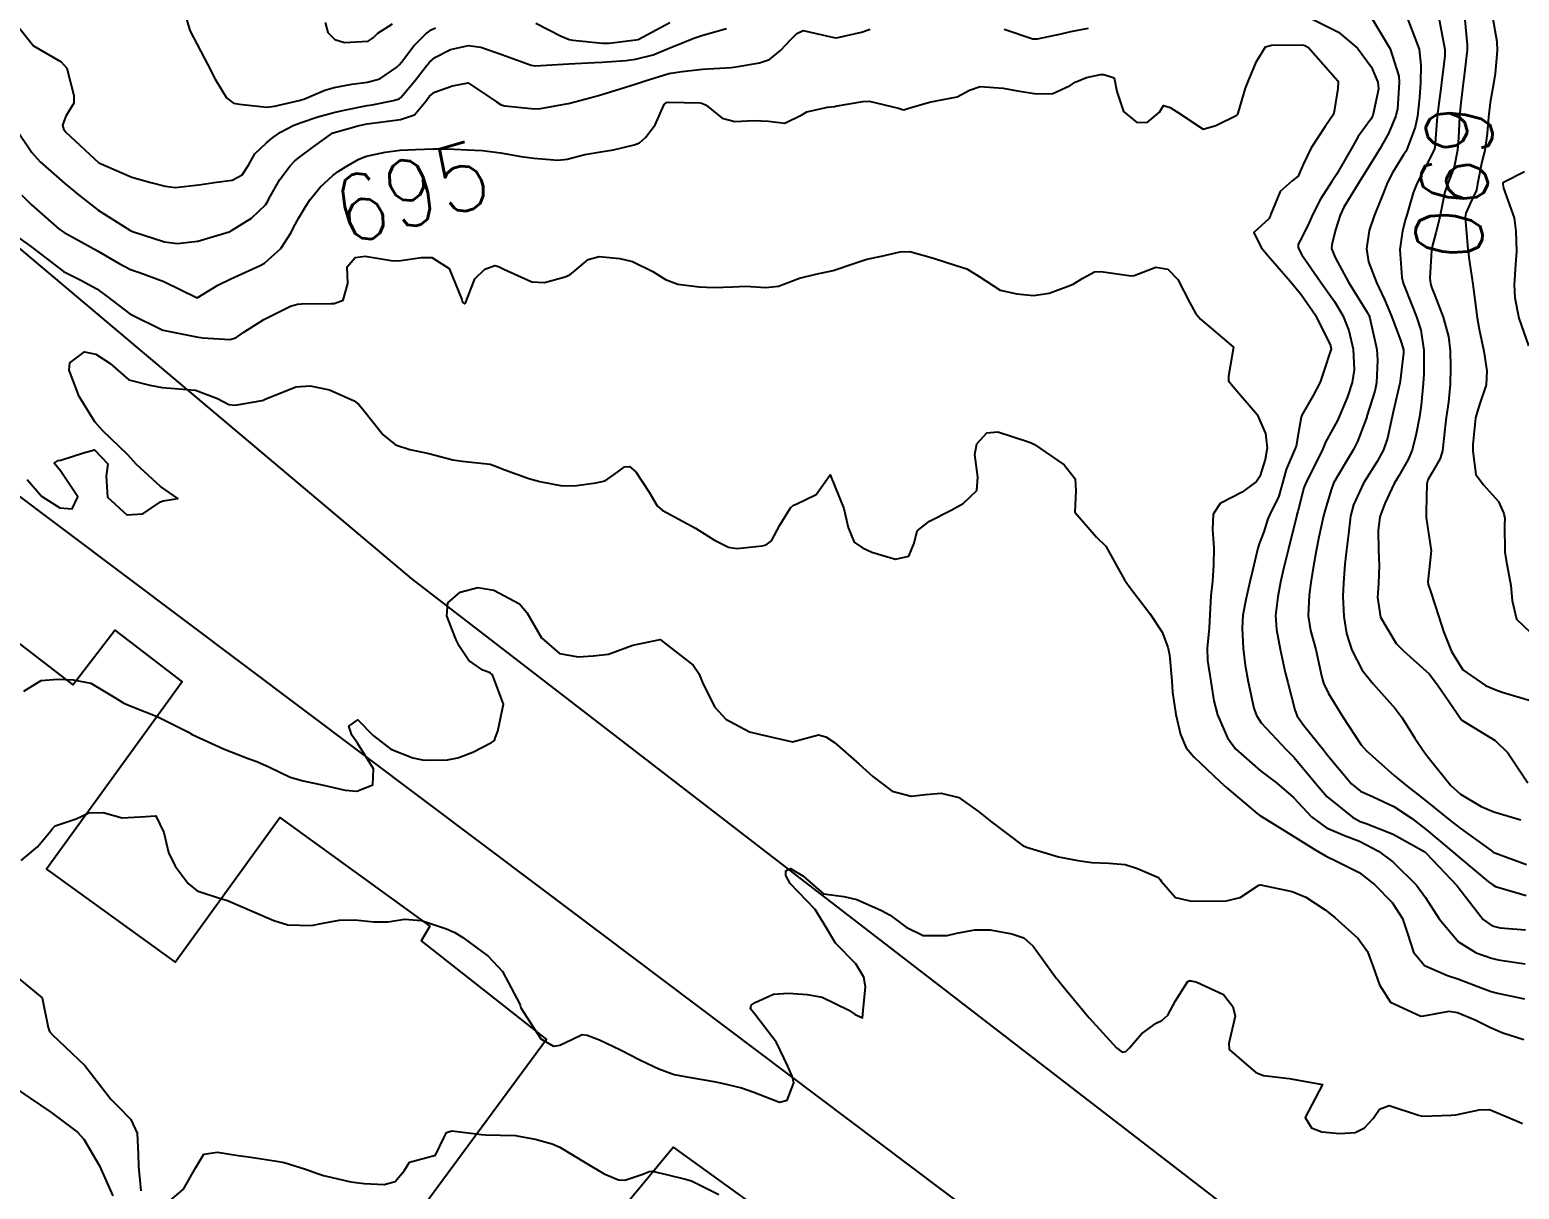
# Model space of a CAD drawing. Header units: metres. Extents: x 286371 to 293043, y 7462578 to 7466404.
# Drawn here: x 290295.7 to 290384.7, y 7463786.7 to 7463856 of the extents above; entities that cross this region are included whole.
import ezdxf
from ezdxf.enums import TextEntityAlignment as Align

# ---------------------------------------------------------------- set-up
doc = ezdxf.new("R2010")
doc.units = ezdxf.units.M
doc.header["$MEASUREMENT"] = 0
for name, color, linetype in [('Cotas', 45, 'Continuous'), ('Curvas de Nivel 1m', 11, 'Continuous'), ('Curvas de Nivel 5m', 15, 'Continuous'), ('Edificações', 30, 'Continuous'), ('Vias primárias', 230, 'Continuous')]:
    doc.layers.add(name, color=color, linetype=linetype)
doc.styles.add('Style-STANDARD', font='STANDARD.shx')

msp = doc.modelspace()

# ---------------------------------------------------------------- linework, layer by layer
at = {"layer": 'Curvas de Nivel 1m', "flags": 128}
for points, elevation in [([(290304.95, 7463856.927), (290305.211, 7463855.965), (290305.875, 7463854.707), (290306.285, 7463853.948), (290306.739, 7463853.053), (290307.412, 7463851.931), (290307.829, 7463851.618), (290308.183, 7463851.564), (290309.826, 7463851.384), (290310.285, 7463851.43), (290311.833, 7463851.799), (290311.885, 7463851.812), (290312.038, 7463851.861), (290313.296, 7463852.388), (290313.845, 7463852.556), (290314.91, 7463852.756), (290315.85, 7463852.863), (290316.572, 7463853.075), (290317.597, 7463853.778), (290317.736, 7463853.906), (290317.869, 7463854.074), (290318.607, 7463855.04), (290319.325, 7463855.753), (290319.65, 7463855.996), (290319.9, 7463856.116)], 692), ([(290294.805, 7463850.129), (290295.782, 7463848.662), (290296.277, 7463848.107), (290297.755, 7463846.815), (290298.644, 7463846.071), (290299.732, 7463845.221), (290301.624, 7463844.026), (290301.713, 7463843.979), (290301.789, 7463843.947), (290303.704, 7463843.323), (290304.464, 7463843.221), (290305.705, 7463843.361), (290307.568, 7463843.927), (290307.715, 7463843.991), (290308.898, 7463844.735), (290309.739, 7463845.528), (290309.879, 7463845.755), (290309.952, 7463845.891), (290310.602, 7463847.041), (290311.213, 7463847.873), (290311.489, 7463848.158), (290311.782, 7463848.393), (290312.625, 7463849.019), (290313.776, 7463849.835), (290313.796, 7463849.843), (290315.337, 7463850.286), (290315.813, 7463850.379), (290317.057, 7463850.544), (290317.817, 7463850.639), (290318.661, 7463850.922), (290319.352, 7463851.752), (290319.543, 7463852.044), (290319.842, 7463852.265), (290320.925, 7463852.651), (290321.851, 7463852.825), (290323.549, 7463851.689), (290323.831, 7463851.513), (290324.06, 7463851.452), (290325.828, 7463851.278), (290326.189, 7463851.289), (290327.834, 7463851.592), (290327.858, 7463851.6), (290327.945, 7463851.623), (290329.427, 7463852.014), (290329.842, 7463852.138), (290330.95, 7463852.475), (290331.852, 7463852.75), (290332.451, 7463852.96), (290333.862, 7463853.394), (290333.976, 7463853.418), (290334.648, 7463853.519), (290335.866, 7463853.654), (290337.582, 7463853.755), (290337.869, 7463853.785), (290339.282, 7463854.027), (290339.87, 7463854.23), (290340.539, 7463854.767), (290341.145, 7463855.416), (290341.514, 7463855.787), (290341.895, 7463855.957), (290343.717, 7463855.548), (290343.887, 7463855.529), (290345.379, 7463855.868), (290345.895, 7463856.046)], 694), ([(290295.015, 7463856.128), (290295.878, 7463855.04), (290297.535, 7463854.089), (290297.858, 7463853.706), (290298.291, 7463852.078), (290298.29, 7463851.615), (290297.815, 7463850.831), (290297.603, 7463850.291), (290297.661, 7463850.087), (290297.801, 7463849.887), (290299.774, 7463848.054), (290301.761, 7463847.184), (290302.886, 7463846.878), (290303.754, 7463846.644), (290304.347, 7463846.576), (290305.756, 7463846.741), (290306.813, 7463846.884), (290307.76, 7463847.016), (290308.351, 7463847.33), (290308.731, 7463847.91), (290309.11, 7463848.579), (290309.794, 7463849.241), (290310.152, 7463849.536), (290310.632, 7463849.882), (290311.4, 7463850.281), (290311.813, 7463850.44), (290312.875, 7463850.792), (290313.822, 7463851.06), (290314.446, 7463851.204), (290315.829, 7463851.467), (290316.112, 7463851.518), (290317.392, 7463851.781), (290317.732, 7463851.879), (290317.837, 7463851.955), (290318.665, 7463852.95), (290319.297, 7463853.753), (290319.553, 7463854.065), (290319.873, 7463854.339), (290320.795, 7463854.816), (290321.884, 7463855.069), (290322.622, 7463854.965), (290323.877, 7463854.518), (290325.635, 7463853.891), (290325.867, 7463853.85), (290327.541, 7463853.957), (290327.869, 7463853.963), (290329.42, 7463854.052), (290329.871, 7463854.076), (290331.278, 7463854.168), (290331.874, 7463854.248), (290332.915, 7463854.512), (290333.885, 7463854.901), (290335.358, 7463855.505), (290335.897, 7463855.681), (290337.303, 7463856.074)], 693), ([(290313.314, 7463856.432), (290313.469, 7463855.841), (290313.888, 7463855.421), (290314.465, 7463855.247), (290315.887, 7463855.316), (290316.172, 7463855.518), (290316.46, 7463855.796), (290317.331, 7463856.355)], 691), ([(290325.905, 7463856.393), (290327.424, 7463855.631), (290327.891, 7463855.428), (290328.127, 7463855.385), (290329.888, 7463855.195), (290330.28, 7463855.197), (290331.891, 7463855.394), (290332.024, 7463855.43), (290332.274, 7463855.559), (290333.908, 7463856.449)], 692), ([(290353.896, 7463856.036), (290355.621, 7463855.466), (290355.888, 7463855.456), (290357.312, 7463855.754), (290357.895, 7463855.895), (290358.943, 7463856.104)], 694), ([(290372.095, 7463856.758), (290373.898, 7463855.866), (290375.025, 7463854.897), (290375.867, 7463853.767), (290376.25, 7463852.879), (290376.275, 7463852.451), (290375.942, 7463850.883), (290375.911, 7463850.795), (290375.821, 7463850.662), (290375.075, 7463849.625), (290374.664, 7463848.901), (290373.77, 7463847.35), (290373.493, 7463846.929), (290372.812, 7463845.875), (290372.331, 7463844.945), (290372.153, 7463844.523), (290371.714, 7463843.616), (290371.482, 7463843.183), (290371.475, 7463842.958), (290371.698, 7463842.551), (290372.808, 7463840.937), (290373.651, 7463839.762), (290374.162, 7463838.917), (290374.505, 7463838.027), (290374.763, 7463836.907), (290374.828, 7463835.663), (290374.709, 7463834.907), (290374.423, 7463834.049), (290373.951, 7463832.918), (290373.827, 7463832.633), (290373.532, 7463832.092), (290373.12, 7463831.331), (290372.947, 7463830.933), (290372.482, 7463829.957), (290371.951, 7463828.947), (290371.823, 7463828.605), (290371.458, 7463827.195), (290371.406, 7463827.004), (290371.396, 7463826.955), (290371.009, 7463825.383), (290370.905, 7463824.962), (290370.607, 7463823.766), (290370.432, 7463822.969), (290370.26, 7463822.092), (290370.125, 7463820.973), (290370.184, 7463820.139), (290370.404, 7463818.968), (290370.706, 7463817.571), (290370.859, 7463816.961), (290371.28, 7463815.322), (290371.432, 7463814.952), (290371.821, 7463814.391), (290372.989, 7463812.928), (290373.239, 7463812.61), (290374.673, 7463810.903), (290375.208, 7463810.471), (290375.958, 7463810.128), (290377.194, 7463809.541), (290378.267, 7463808.848), (290379.164, 7463808.16), (290380.757, 7463806.81), (290381.139, 7463806.477), (290382.853, 7463805.044), (290383.115, 7463804.854), (290383.288, 7463804.772), (290385.106, 7463804.231)], 694), ([(290375.911, 7463856.656), (290376.986, 7463854.868), (290377.493, 7463853.226), (290377.52, 7463852.859), (290377.411, 7463851.28), (290377.313, 7463850.862), (290376.875, 7463849.802), (290376.363, 7463848.876), (290376.145, 7463848.523), (290375.78, 7463847.938), (290375.138, 7463846.897), (290374.218, 7463845.392), (290373.991, 7463844.919), (290373.721, 7463844.033), (290373.488, 7463843.147), (290373.481, 7463842.928), (290373.696, 7463842.387), (290374.494, 7463840.912), (290375.637, 7463839.066), (290375.699, 7463838.957), (290375.729, 7463838.893), (290375.771, 7463838.753), (290376.19, 7463836.886), (290376.23, 7463836.25), (290376.158, 7463834.886), (290376.07, 7463834.384), (290375.593, 7463832.894), (290375.579, 7463832.859), (290375.542, 7463832.739), (290375.038, 7463831.385), (290374.797, 7463830.905), (290374.309, 7463830.106), (290373.611, 7463828.923), (290373.573, 7463828.833), (290373.478, 7463828.539), (290373.101, 7463827.288), (290373.006, 7463826.931), (290372.713, 7463825.657), (290372.575, 7463824.937), (290372.407, 7463823.942), (290372.235, 7463822.942), (290372.132, 7463822.194), (290372.073, 7463820.944), (290372.22, 7463820.072), (290372.539, 7463818.936), (290372.882, 7463817.359), (290373.004, 7463816.929), (290373.295, 7463816.307), (290374.157, 7463814.911), (290375.249, 7463813.234), (290375.545, 7463812.89), (290377.222, 7463811.403), (290377.891, 7463810.854), (290379.194, 7463809.834), (290380.446, 7463808.815), (290381.166, 7463808.245), (290383.012, 7463806.911), (290383.145, 7463806.824), (290383.249, 7463806.773), (290385.134, 7463806.085)], 693), ([(290377.981, 7463856.785), (290378.716, 7463854.842), (290378.825, 7463853.885), (290378.794, 7463852.84), (290378.727, 7463851.955), (290378.61, 7463850.843), (290378.483, 7463850.176), (290377.988, 7463848.852), (290377.922, 7463848.723), (290377.789, 7463848.516), (290377.143, 7463847.494), (290376.824, 7463846.869), (290376.516, 7463846.11), (290376.018, 7463844.88), (290375.721, 7463844.009), (290375.563, 7463842.897), (290375.689, 7463842.128), (290376.171, 7463840.884), (290376.649, 7463839.875), (290377.071, 7463838.873), (290377.612, 7463837.384), (290377.749, 7463837.004), (290377.774, 7463836.862), (290377.771, 7463836.692), (290377.576, 7463834.986), (290377.563, 7463834.876), (290377.186, 7463833.233), (290377.102, 7463832.871), (290376.82, 7463831.579), (290376.576, 7463830.879), (290376.203, 7463830.185), (290375.486, 7463829.046), (290375.428, 7463828.952), (290375.394, 7463828.896), (290374.783, 7463827.586), (290374.607, 7463826.907), (290374.492, 7463825.855), (290374.374, 7463824.91), (290374.277, 7463824.045), (290374.192, 7463822.912), (290374.158, 7463822.137), (290374.208, 7463820.912), (290374.372, 7463819.886), (290374.688, 7463818.904), (290375.316, 7463817.709), (290375.972, 7463816.884), (290377.282, 7463815.414), (290377.698, 7463814.858), (290378.466, 7463813.636), (290378.999, 7463812.838), (290379.239, 7463812.511), (290380.607, 7463810.813), (290381.196, 7463810.292), (290382.421, 7463809.55), (290383.181, 7463809.225), (290384.804, 7463808.75)], 692), ([(290379.911, 7463856.613), (290380.252, 7463854.819), (290380.253, 7463854.444), (290380.047, 7463852.822), (290380.026, 7463852.648), (290379.829, 7463851.14), (290379.791, 7463850.859), (290379.79, 7463850.825), (290379.65, 7463848.973), (290379.616, 7463848.827), (290379.005, 7463847.607), (290378.587, 7463846.842), (290378.353, 7463846.248), (290377.955, 7463844.851), (290377.908, 7463844.675), (290377.721, 7463843.979), (290377.564, 7463842.857), (290377.671, 7463841.183), (290377.759, 7463840.853), (290378.291, 7463839.499), (290378.552, 7463838.846), (290378.816, 7463838.035), (290379.004, 7463836.843), (290379.003, 7463835.423), (290378.962, 7463834.844), (290378.841, 7463833.559), (290378.729, 7463832.847), (290378.54, 7463831.838), (290378.304, 7463830.853), (290378.06, 7463830.302), (290377.491, 7463829.333), (290377.317, 7463829.037), (290377.225, 7463828.868), (290376.669, 7463827.673), (290376.367, 7463826.881), (290376.26, 7463826.064), (290376.29, 7463824.881), (290376.321, 7463823.971), (290376.288, 7463822.881), (290376.216, 7463822.047), (290376.407, 7463820.879), (290377.341, 7463819.303), (290377.785, 7463818.858), (290379.314, 7463817.491), (290379.815, 7463816.827), (290380.984, 7463815.104), (290381.191, 7463814.806), (290381.273, 7463814.712), (290381.517, 7463814.554), (290383.255, 7463813.497), (290384.015, 7463812.763), (290385.207, 7463810.964)], 691), ([(290383.104, 7463856.777), (290383.361, 7463855.303), (290383.371, 7463854.772), (290383.252, 7463853.384), (290383.162, 7463852.775), (290382.966, 7463851.648), (290382.854, 7463850.779), (290382.791, 7463849.798), (290382.647, 7463848.782), (290382.462, 7463848.106), (290382.212, 7463846.788), (290382.14, 7463846.405), (290381.739, 7463845.566), (290381.498, 7463845.028), (290381.469, 7463844.798), (290381.63, 7463842.861), (290381.638, 7463842.795), (290381.688, 7463842.394), (290381.933, 7463840.79), (290381.972, 7463840.477), (290382.182, 7463838.786), (290382.307, 7463838.101), (290382.578, 7463836.78), (290382.761, 7463835.602), (290382.713, 7463834.777), (290382.3, 7463833.534), (290382.088, 7463832.794), (290381.932, 7463831.208), (290381.915, 7463830.796), (290382.111, 7463829.409), (290382.56, 7463828.788), (290383.469, 7463827.796), (290383.772, 7463827.081), (290383.829, 7463826.769), (290383.822, 7463826.396), (290383.837, 7463824.768), (290383.912, 7463824.272), (290384.201, 7463822.762), (290384.277, 7463821.864), (290384.543, 7463820.757), (290385.353, 7463819.975)], 689), ([(290385.006, 7463847.51), (290383.766, 7463846.868), (290383.717, 7463846.813), (290383.711, 7463846.765), (290383.759, 7463846.532), (290384.395, 7463844.754), (290384.5, 7463843.965), (290384.527, 7463842.752), (290384.473, 7463841.962), (290384.39, 7463840.754), (290384.438, 7463839.967), (290384.673, 7463838.749), (290385.245, 7463837.104)], 688), ([(290294.188, 7463844.137), (290295.698, 7463843.055), (290296.97, 7463842.095), (290297.676, 7463841.539), (290298.708, 7463841.029), (290299.661, 7463840.513), (290300.284, 7463840.045), (290301.639, 7463839.017), (290303.569, 7463838.051), (290303.625, 7463838.035), (290303.818, 7463837.992), (290305.619, 7463837.634), (290306.006, 7463837.571), (290307.617, 7463837.472), (290307.962, 7463837.584), (290308.444, 7463837.922), (290309.636, 7463838.672), (290311.246, 7463839.471), (290311.65, 7463839.588), (290311.902, 7463839.607), (290313.65, 7463839.634), (290313.839, 7463839.643), (290314.394, 7463839.823), (290314.663, 7463840.821), (290314.616, 7463841.82), (290315.113, 7463842.393), (290315.694, 7463842.459), (290317.257, 7463842.215), (290317.69, 7463842.186), (290319.065, 7463842.375), (290319.687, 7463842.38), (290320.723, 7463841.729), (290321.486, 7463839.877), (290321.526, 7463839.716), (290321.643, 7463839.623), (290321.701, 7463839.655), (290321.728, 7463839.713), (290322.257, 7463841.114), (290322.858, 7463841.697), (290323.456, 7463841.909), (290323.677, 7463841.85), (290323.997, 7463841.68), (290325.663, 7463840.939), (290326.419, 7463840.886), (290327.668, 7463841.235), (290327.938, 7463841.352), (290328.258, 7463841.616), (290329.03, 7463842.259), (290329.687, 7463842.445), (290330.933, 7463842.328), (290331.683, 7463842.15), (290332.903, 7463841.546), (290333.667, 7463841.06), (290334.391, 7463840.795), (290335.661, 7463840.64), (290336.552, 7463840.6), (290337.662, 7463840.638), (290338.458, 7463840.667), (290339.661, 7463840.591), (290340.42, 7463840.676), (290341.67, 7463841.155), (290342.636, 7463841.395), (290343.677, 7463841.599), (290344.985, 7463842.054), (290345.688, 7463842.288), (290346.565, 7463842.457), (290347.695, 7463842.723), (290348.267, 7463842.735), (290349.69, 7463842.343), (290351.037, 7463841.911), (290351.681, 7463841.713), (290352.419, 7463841.243), (290353.662, 7463840.429), (290354.664, 7463840.204), (290355.658, 7463840.112), (290356.591, 7463840.249), (290357.666, 7463840.651), (290358.036, 7463840.792), (290358.608, 7463841.15), (290359.296, 7463841.524), (290359.68, 7463841.556), (290361.497, 7463841.287), (290361.677, 7463841.299), (290362.97, 7463841.8), (290363.683, 7463841.688), (290364.296, 7463841.065), (290364.995, 7463839.713), (290365.351, 7463839.049), (290365.639, 7463838.698), (290367.614, 7463837.014), (290367.308, 7463835.29), (290367.324, 7463835.018), (290367.569, 7463834.69), (290369.029, 7463832.992), (290369.527, 7463831.851), (290369.625, 7463830.983), (290369.617, 7463830.878), (290369.504, 7463830.31), (290369.195, 7463829.282), (290368.986, 7463828.992), (290368.135, 7463828.344), (290367.469, 7463828.008), (290366.822, 7463827.666), (290366.403, 7463827.03), (290366.36, 7463826.111), (290366.432, 7463825.029), (290366.429, 7463824.008), (290366.37, 7463823.03), (290366.265, 7463822.147), (290366.209, 7463821.032), (290366.165, 7463820.219), (290366.039, 7463819.034), (290366.065, 7463818.291), (290366.261, 7463817.03), (290366.448, 7463815.866), (290366.657, 7463815.024), (290367.254, 7463813.648), (290367.732, 7463813.007), (290369.225, 7463811.691), (290370.185, 7463810.97), (290371.201, 7463810.078), (290372.27, 7463808.938), (290373.174, 7463808.265), (290374.252, 7463807.818), (290375.156, 7463807.473), (290376.282, 7463806.877), (290377.135, 7463806.239), (290378.554, 7463804.843), (290379.103, 7463804.114), (290379.904, 7463802.822), (290381.064, 7463801.463), (290382.13, 7463800.788), (290383.05, 7463800.478), (290383.43, 7463800.387), (290385.045, 7463800.135)], 696), ([(290295.489, 7463829.116), (290296.346, 7463828.101), (290297.454, 7463827.405), (290298.176, 7463827.351), (290298.514, 7463828.069), (290297.495, 7463829.633), (290297.111, 7463830.09), (290297.357, 7463830.236), (290297.507, 7463830.259), (290298.87, 7463830.701), (290299.511, 7463830.883), (290300.323, 7463830.042), (290300.22, 7463829.307), (290300.295, 7463828.042), (290301.449, 7463826.988), (290302.41, 7463827.05), (290303.461, 7463827.767), (290303.623, 7463827.83), (290304.505, 7463827.979), (290303.474, 7463828.683), (290302.007, 7463830.017), (290301.505, 7463830.59), (290300.005, 7463832.047), (290299.542, 7463832.555), (290298.609, 7463834.069), (290298.009, 7463835.656), (290298.053, 7463836.078), (290298.93, 7463836.739), (290299.602, 7463836.613), (290300.454, 7463836.042), (290301.58, 7463835.061), (290302.824, 7463834.757), (290303.573, 7463834.61), (290305.053, 7463834.484), (290305.564, 7463834.452), (290306.883, 7463833.945), (290307.549, 7463833.599), (290307.928, 7463833.549), (290309.553, 7463833.822), (290309.613, 7463833.844), (290309.721, 7463833.902), (290311.566, 7463834.652), (290312.409, 7463834.7), (290313.564, 7463834.477), (290315.039, 7463833.812), (290315.328, 7463833.586), (290315.547, 7463833.334), (290316.778, 7463831.786), (290317.515, 7463831.185), (290318.369, 7463830.904), (290319.508, 7463830.665), (290320.938, 7463830.288), (290321.501, 7463830.198), (290323.169, 7463830.019), (290323.497, 7463829.902), (290324.052, 7463829.676), (290325.487, 7463829.167), (290326.149, 7463828.98), (290327.481, 7463828.73), (290328.35, 7463828.743), (290329.484, 7463828.907), (290330.048, 7463829.024), (290330.8, 7463829.575), (290331.209, 7463829.859), (290331.499, 7463829.888), (290331.886, 7463829.559), (290332.681, 7463828.342), (290333.168, 7463827.539), (290333.46, 7463827.271), (290333.98, 7463827.002), (290335.444, 7463826.194), (290336.581, 7463825.487), (290337.428, 7463825.062), (290337.922, 7463824.972), (290339.429, 7463825.138), (290339.675, 7463825.196), (290339.989, 7463825.436), (290340.494, 7463826.383), (290341.123, 7463827.42), (290341.307, 7463827.576), (290341.467, 7463827.636), (290342.658, 7463828.215), (290343.494, 7463829.384), (290344.315, 7463827.372), (290344.577, 7463826.237), (290344.945, 7463825.362), (290345.427, 7463825.02), (290346.001, 7463824.768), (290347.414, 7463824.337), (290348.209, 7463824.522), (290348.52, 7463825.308), (290348.708, 7463826.036), (290349.45, 7463826.611), (290350.741, 7463827.269), (290351.462, 7463827.675), (290352.263, 7463828.458), (290352.323, 7463829.242), (290352.16, 7463830.599), (290352.271, 7463831.243), (290352.877, 7463831.891), (290353.535, 7463831.949), (290355.36, 7463831.364), (290355.526, 7463831.295), (290355.727, 7463831.191), (290357.501, 7463829.993), (290358.149, 7463829.154), (290358.191, 7463828.436), (290358.127, 7463827.154), (290359.432, 7463825.66), (290359.983, 7463825.126), (290360.729, 7463823.79), (290361.104, 7463823.109), (290361.388, 7463822.698), (290362.618, 7463821.086), (290363.347, 7463819.97), (290363.696, 7463819.069), (290363.782, 7463818.613), (290363.923, 7463817.065), (290363.975, 7463816.383), (290364.164, 7463815.061), (290364.45, 7463813.863), (290364.778, 7463813.051), (290365.236, 7463812.515), (290366.818, 7463811.02), (290367.209, 7463810.671), (290369.036, 7463809.137), (290369.185, 7463809.015), (290369.229, 7463808.984), (290371.167, 7463807.803), (290372.544, 7463806.934), (290373.147, 7463806.578), (290373.772, 7463806.284), (290375.125, 7463805.595), (290376.04, 7463804.881), (290377.098, 7463803.8), (290377.727, 7463802.855), (290378.03, 7463801.889), (290378.371, 7463800.845), (290379.042, 7463800.039), (290380.415, 7463799.432), (290381.031, 7463799.241), (290382.228, 7463798.786), (290383.02, 7463798.49), (290383.404, 7463798.383), (290385.014, 7463798.054)], 697), ([(290295.289, 7463816.441), (290296.322, 7463817.075), (290297.3, 7463817.174), (290298.238, 7463817.133), (290299.297, 7463816.916), (290300.793, 7463816.032), (290301.28, 7463815.736), (290301.76, 7463815.534), (290303.268, 7463814.938), (290305.174, 7463813.966), (290305.253, 7463813.918), (290305.362, 7463813.853), (290307.24, 7463812.99), (290308.716, 7463812.428), (290309.229, 7463812.241), (290309.982, 7463811.893), (290311.215, 7463811.299), (290311.992, 7463811.083), (290313.209, 7463810.817), (290314.509, 7463810.52), (290315.204, 7463810.469), (290316.157, 7463810.853), (290316.193, 7463811.8), (290315.247, 7463813.343), (290314.91, 7463813.82), (290314.729, 7463814.356), (290315.268, 7463814.741), (290316.188, 7463813.8), (290317.242, 7463812.968), (290318.548, 7463812.451), (290319.233, 7463812.319), (290320.625, 7463812.342), (290321.235, 7463812.462), (290322.148, 7463812.803), (290323.249, 7463813.376), (290323.437, 7463813.505), (290323.502, 7463813.689), (290323.632, 7463814.059), (290323.971, 7463815.674), (290323.31, 7463817.417), (290323.167, 7463817.543), (290322.733, 7463817.696), (290321.89, 7463818.28), (290321.335, 7463819.109), (290321.15, 7463819.527), (290321.072, 7463819.72), (290320.577, 7463820.945), (290320.64, 7463821.729), (290321.384, 7463822.375), (290322.444, 7463822.643), (290323.386, 7463822.481), (290324.935, 7463821.661), (290325.367, 7463821.16), (290326.252, 7463819.641), (290327.33, 7463818.699), (290328.439, 7463818.497), (290329.328, 7463818.554), (290330.257, 7463818.654), (290331.336, 7463819.056), (290331.702, 7463819.196), (290333.344, 7463819.534), (290335.314, 7463818.003), (290335.653, 7463817.499), (290335.916, 7463816.874), (290336.599, 7463815.485), (290337.263, 7463814.769), (290338.688, 7463814.017), (290339.25, 7463813.873), (290341.244, 7463813.414), (290342.797, 7463813.845), (290343.249, 7463813.724), (290343.771, 7463813.377), (290345.225, 7463812.108), (290346.048, 7463811.342), (290347.201, 7463810.465), (290348.342, 7463810.162), (290349.199, 7463810.269), (290350.138, 7463810.342), (290351.196, 7463810.089), (290352.366, 7463809.247), (290353.175, 7463808.616), (290355.038, 7463807.206), (290355.153, 7463807.149), (290355.249, 7463807.107), (290357.144, 7463806.535), (290358.306, 7463806.322), (290359.14, 7463806.191), (290360.167, 7463806.156), (290361.139, 7463806.084), (290361.871, 7463805.836), (290363.127, 7463805.296), (290363.23, 7463805.187), (290363.287, 7463805.081), (290364.145, 7463804.099), (290365.107, 7463803.885), (290365.972, 7463803.897), (290367.107, 7463803.893), (290368.006, 7463804.101), (290369.121, 7463804.834), (290369.24, 7463804.865), (290371.114, 7463804.465), (290371.932, 7463804.117), (290373.091, 7463803.364), (290373.665, 7463802.916), (290375.065, 7463801.65), (290375.621, 7463800.886), (290375.962, 7463799.959), (290376.338, 7463798.875), (290377.009, 7463797.841), (290378.82, 7463797.014), (290378.997, 7463797.022), (290380.507, 7463797.306), (290381.001, 7463797.237), (290382.06, 7463796.788), (290382.987, 7463796.321), (290383.727, 7463796.019), (290384.977, 7463795.61)], 698), ([(290295.137, 7463806.327), (290296.118, 7463807.131), (290296.917, 7463808.088), (290297.015, 7463808.238), (290297.169, 7463808.386), (290298.428, 7463808.813), (290299.181, 7463809.168), (290300.042, 7463809.181), (290301.177, 7463808.863), (290302.256, 7463808.93), (290303.179, 7463808.999), (290303.671, 7463807.987), (290303.953, 7463806.789), (290304.34, 7463805.976), (290305.119, 7463804.939), (290305.655, 7463804.5), (290307.105, 7463804.028), (290307.185, 7463804.013), (290307.478, 7463803.929), (290309.091, 7463803.237), (290310.244, 7463802.723), (290311.076, 7463802.48), (290312.503, 7463802.426), (290313.074, 7463802.541), (290314.147, 7463802.76), (290315.078, 7463802.771), (290316.218, 7463802.656), (290317.077, 7463802.645), (290318.049, 7463802.801), (290319.079, 7463802.728), (290320.565, 7463802.238), (290321.068, 7463802.017), (290321.547, 7463801.717), (290323.047, 7463800.59), (290323.904, 7463799.681), (290324.947, 7463797.724), (290324.966, 7463797.665), (290325.002, 7463797.498), (290326.195, 7463795.646), (290326.968, 7463795.219), (290327.334, 7463795.264), (290328.062, 7463795.618), (290328.681, 7463795.907), (290328.978, 7463795.88), (290329.715, 7463795.593), (290330.965, 7463794.997), (290332.119, 7463794.395), (290332.951, 7463793.996), (290333.259, 7463793.849), (290334.167, 7463793.526), (290334.942, 7463793.373), (290336.552, 7463793.096), (290336.937, 7463793.018), (290338.202, 7463792.728), (290338.929, 7463792.453), (290340.479, 7463791.863), (290340.923, 7463791.979), (290341.325, 7463793.022), (290341.225, 7463793.41), (290340.954, 7463794.067), (290340.291, 7463795.425), (290338.999, 7463797.132), (290338.731, 7463797.449), (290338.782, 7463797.673), (290339.01, 7463797.816), (290340.124, 7463798.321), (290341.019, 7463798.379), (290342.118, 7463798.298), (290343.016, 7463798.151), (290344.612, 7463797.36), (290345, 7463797.105), (290345.445, 7463796.9), (290345.469, 7463797.347), (290345.616, 7463798.754), (290345.525, 7463799.347), (290345.046, 7463800.129), (290343.821, 7463801.373), (290343.082, 7463802.608), (290342.607, 7463803.392), (290341.117, 7463804.944), (290340.852, 7463805.419), (290340.842, 7463805.705), (290341.131, 7463805.85), (290341.868, 7463805.403), (290343.108, 7463804.329), (290344.311, 7463804.161), (290345.104, 7463803.986), (290346.567, 7463803.332), (290347.09, 7463803.042), (290348.056, 7463802.334), (290349.072, 7463801.837), (290350.503, 7463801.842), (290351.075, 7463801.968), (290352.147, 7463802.179), (290353.078, 7463802.175), (290354.363, 7463801.927), (290355.071, 7463801.699), (290355.642, 7463801.196), (290357.035, 7463799.267), (290357.105, 7463799.173), (290357.524, 7463798.667), (290358.79, 7463797.148), (290358.991, 7463796.914), (290360.615, 7463795.12), (290360.96, 7463794.865), (290361.177, 7463794.895), (290361.395, 7463795.108), (290362.121, 7463795.953), (290362.986, 7463796.58), (290363.324, 7463796.745), (290363.682, 7463797.074), (290364.156, 7463797.918), (290364.858, 7463799.057), (290364.956, 7463799.125), (290365.025, 7463799.129), (290365.089, 7463799.117), (290365.422, 7463799.048), (290367.013, 7463798.304), (290367.572, 7463797.582), (290367.709, 7463797.01), (290367.329, 7463795.376), (290367.365, 7463795.018), (290368.944, 7463793.648), (290369.41, 7463793.454), (290370.939, 7463793.281), (290372.934, 7463792.924), (290371.909, 7463790.944), (290372.278, 7463790.32), (290372.892, 7463790.093), (290373.974, 7463789.997), (290374.891, 7463790.051), (290375.444, 7463790.339), (290375.966, 7463790.879), (290376.348, 7463791.437), (290376.916, 7463791.667), (290378.667, 7463791.078), (290378.907, 7463791.036), (290380.639, 7463791.078), (290380.909, 7463791.106), (290382.295, 7463791.402), (290382.914, 7463791.428), (290384.541, 7463790.75), (290384.902, 7463790.587)], 699), ([(290294.924, 7463792.618), (290295.67, 7463792.113), (290296.902, 7463791.26), (290298.497, 7463790.07), (290298.878, 7463789.657), (290299.825, 7463788.05), (290300.609, 7463786.256)], 701)]:
    msp.add_lwpolyline(points, dxfattribs=dict(at, elevation=elevation))
at = {"layer": 'Curvas de Nivel 5m', "flags": 128}
for points, elevation in [([(290381.429, 7463856.802), (290381.592, 7463855.095), (290381.583, 7463854.799), (290381.399, 7463853.263), (290381.341, 7463852.802), (290381.187, 7463851.451), (290381.133, 7463850.805), (290381.071, 7463849.54), (290381.013, 7463848.806), (290380.8, 7463847.788), (290380.426, 7463846.815), (290380.251, 7463846.321), (290379.942, 7463844.821), (290379.91, 7463844.642), (290379.715, 7463843.854), (290379.49, 7463843.036), (290379.45, 7463842.828), (290379.35, 7463841.15), (290379.386, 7463840.829), (290379.451, 7463840.619), (290379.653, 7463840.105), (290380.143, 7463838.817), (290380.465, 7463837.666), (290380.573, 7463836.815), (290380.59, 7463835.815), (290380.574, 7463834.814), (290380.477, 7463833.735), (290380.336, 7463832.823), (290380.245, 7463832.112), (290380.103, 7463830.826), (290379.981, 7463830.353), (290379.494, 7463829.521), (290379.232, 7463829.094), (290379.165, 7463828.839), (290379.132, 7463827.166), (290379.134, 7463826.839), (290379.424, 7463824.834), (290379.24, 7463822.993), (290379.26, 7463822.836), (290379.388, 7463822.436), (290379.916, 7463820.826), (290380.161, 7463820.014), (290380.651, 7463818.815), (290381.318, 7463817.727), (290382.683, 7463816.784), (290383.3, 7463816.535), (290383.687, 7463816.38), (290385.291, 7463815.902)], 690), ([(290295.179, 7463846.123), (290295.736, 7463845.553), (290297.416, 7463844.089), (290297.711, 7463843.885), (290298.147, 7463843.638), (290299.695, 7463842.793), (290300.986, 7463842.035), (290301.679, 7463841.666), (290302.214, 7463841.478), (290303.668, 7463840.951), (290305.654, 7463839.964), (290306.885, 7463840.727), (290307.672, 7463841.111), (290309.432, 7463841.899), (290309.686, 7463842.051), (290310.657, 7463842.923), (290311.274, 7463843.871), (290311.417, 7463844.171), (290311.727, 7463844.749), (290312.145, 7463845.452), (290312.415, 7463845.854), (290313.012, 7463846.589), (290313.766, 7463847.29), (290314.079, 7463847.52), (290314.558, 7463847.823), (290315.327, 7463848.265), (290315.784, 7463848.445), (290316.891, 7463848.685), (290317.79, 7463848.81), (290318.708, 7463848.843), (290319.791, 7463848.884), (290320.635, 7463848.888), (290321.791, 7463848.825), (290322.711, 7463848.78), (290323.789, 7463848.651), (290325.021, 7463848.43), (290325.784, 7463848.318), (290327.218, 7463848.197), (290327.784, 7463848.264), (290328.838, 7463848.553), (290329.786, 7463848.703), (290330.554, 7463848.817), (290331.787, 7463849.126), (290332.1, 7463849.25), (290332.462, 7463849.554), (290333.038, 7463850.318), (290333.573, 7463851.538), (290333.712, 7463851.66), (290333.836, 7463851.683), (290335.707, 7463851.626), (290335.826, 7463851.61), (290336.09, 7463851.499), (290337.049, 7463850.717), (290337.81, 7463850.522), (290338.934, 7463850.575), (290339.81, 7463850.53), (290340.8, 7463850.428), (290341.817, 7463850.918), (290342.116, 7463851.104), (290343.34, 7463851.382), (290343.774, 7463851.426), (290343.825, 7463851.435), (290345.457, 7463851.722), (290345.83, 7463851.735), (290347.584, 7463851.318), (290347.823, 7463851.233), (290347.916, 7463851.22), (290348.208, 7463851.309), (290349.435, 7463851.685), (290349.831, 7463851.747), (290351.101, 7463851.999), (290351.841, 7463852.4), (290352.474, 7463852.616), (290353.843, 7463852.517), (290354.698, 7463852.355), (290355.839, 7463852.166), (290356.82, 7463852.199), (290357.847, 7463852.672), (290358.14, 7463852.87), (290358.822, 7463853.15), (290359.67, 7463853.324), (290359.857, 7463853.324), (290360.475, 7463853.125), (290360.649, 7463852.316), (290361.037, 7463851.116), (290361.815, 7463850.484), (290362.458, 7463850.451), (290363.192, 7463851.084), (290363.425, 7463851.485), (290363.828, 7463851.363), (290364.265, 7463851.068), (290365.809, 7463850.061), (290366.557, 7463850.289), (290367.822, 7463850.906), (290367.883, 7463850.954), (290367.903, 7463851.013), (290368.341, 7463852.512), (290368.528, 7463853.004), (290368.982, 7463854.104), (290369.536, 7463854.981), (290369.886, 7463855.078), (290371.732, 7463855.101), (290371.886, 7463855.07), (290372.098, 7463854.941), (290373.855, 7463852.953), (290373.877, 7463852.914), (290373.879, 7463852.889), (290373.848, 7463852.49), (290373.633, 7463851.112), (290373.569, 7463850.918), (290373.095, 7463850.211), (290372.251, 7463848.945), (290371.779, 7463847.954), (290371.487, 7463847.24), (290371.119, 7463846.964), (290370.398, 7463846.331), (290369.852, 7463844.983), (290369.828, 7463844.888), (290369.73, 7463844.692), (290368.828, 7463843.888), (290369.279, 7463842.991), (290369.697, 7463842.488), (290371.003, 7463840.965), (290371.659, 7463840.178), (290372.527, 7463838.941), (290373.415, 7463837.119), (290373.446, 7463836.927), (290372.996, 7463835.52), (290372.792, 7463834.936), (290372.376, 7463834.128), (290371.705, 7463832.952), (290371.664, 7463832.831), (290371.532, 7463832.149), (290371.364, 7463831.109), (290371.309, 7463830.958), (290370.762, 7463829.699), (290370.565, 7463828.968), (290370.325, 7463828.118), (290369.771, 7463826.98), (290369.678, 7463826.754), (290369.439, 7463825.982), (290369.159, 7463825.258), (290369.078, 7463824.99), (290368.745, 7463823.654), (290368.602, 7463822.996), (290368.371, 7463822.007), (290368.177, 7463821.002), (290368.139, 7463820.216), (290368.197, 7463819.001), (290368.314, 7463818.005), (290368.499, 7463816.997), (290368.836, 7463815.436), (290368.988, 7463814.989), (290369.267, 7463814.547), (290370.773, 7463812.962), (290371.237, 7463812.479), (290372.521, 7463810.935), (290373.202, 7463810.148), (290374.722, 7463808.901), (290375.179, 7463808.661), (290375.539, 7463808.527), (290377.165, 7463807.891), (290379.05, 7463806.836), (290379.143, 7463806.759), (290380.988, 7463804.806), (290381.112, 7463804.652), (290382.539, 7463802.783), (290383.079, 7463802.412), (290383.561, 7463802.283), (290385.076, 7463802.179)], 695), ([(290295.03, 7463799.219), (290296.39, 7463798.104), (290296.752, 7463796.334), (290296.822, 7463796.097), (290296.98, 7463795.911), (290298.944, 7463794.064), (290300.497, 7463792.041), (290300.908, 7463791.617), (290301.696, 7463790.818), (290302.062, 7463790.017), (290302.124, 7463788.756), (290302.154, 7463788.015), (290302.29, 7463786.555)], 700), ([(290304.036, 7463785.986), (290304.834, 7463786.659), (290305.582, 7463787.954), (290306.066, 7463788.747), (290306.868, 7463788.871), (290308.107, 7463788.675), (290308.864, 7463788.577), (290310.404, 7463788.339), (290310.86, 7463788.258), (290312.134, 7463787.855), (290312.85, 7463787.597), (290313.203, 7463787.485), (290314.843, 7463787.101), (290315.636, 7463787.009), (290316.841, 7463786.936), (290317.504, 7463787.115), (290318.043, 7463787.767), (290318.351, 7463788.273), (290318.864, 7463788.42), (290319.904, 7463788.704), (290320.398, 7463789.732), (290320.56, 7463790.059), (290320.891, 7463790.155), (290322.649, 7463789.937), (290322.887, 7463789.92), (290324.688, 7463789.866), (290324.887, 7463789.837), (290325.873, 7463789.65), (290326.88, 7463789.381), (290327.337, 7463789.168), (290328.864, 7463788.261), (290329.989, 7463787.587), (290330.849, 7463787.224), (290331.226, 7463787.191), (290332.307, 7463787.553), (290332.68, 7463787.724), (290332.857, 7463787.732), (290333.721, 7463787.531), (290334.85, 7463787.258), (290335.206, 7463787.152), (290336.837, 7463786.338)], 700)]:
    msp.add_lwpolyline(points, dxfattribs=dict(at, elevation=elevation))
at = {"layer": 'Edificações'}
for points in [[(290294.321, 7463819.844), (290298.231, 7463816.831), (290300.743, 7463820.092), (290304.759, 7463816.998), (290297.331, 7463806.746), (290296.651, 7463805.806), (290304.342, 7463800.234), (290310.607, 7463808.881), (290319.573, 7463802.385), (290319.049, 7463801.518), (290326.542, 7463795.605), (290320.051, 7463786.796), (290317.059, 7463782.736)], [(290324.353, 7463777.362), (290334.113, 7463789.172), (290342.344, 7463783.223)]]:
    msp.add_lwpolyline(points, dxfattribs=at)
at = {"layer": 'Vias primárias'}
msp.add_lwpolyline([(290212.795, 7463947.611, 0.151206), (290224.181, 7463895.799, 0.044894), (290247.711, 7463863.687), (290326.207, 7463804.671), (290368.593, 7463772.746, -0.037444), (290374.694, 7463767.391, -0.174476), (290377.375, 7463761.546, -0.121842), (290376.095, 7463753.509, -0.213833), (290371.337, 7463749.084, -0.092205), (290363.662, 7463747.973, 0.076243), (290353.102, 7463746.783, 0.029912), (290337.018, 7463741.378, 0.090247), (290321.941, 7463731.842, -0.022068), (290317.937, 7463728.47, -0.388369), (290299.065, 7463730.081), (290239.476, 7463783.808), (290230.541, 7463791.765, 0.003481), (290213.307, 7463806.898, -0.060189), (290197.845, 7463823.936, -0.026306), (290173.457, 7463862.484, -0.0683), (290162.852, 7463889.416, -0.093164), (290161.101, 7463922.472, -0.150899)], format="xyb", dxfattribs=at)
at = {"layer": 'Vias primárias', "elevation": 691.301}
msp.add_lwpolyline([(290361.472, 7463911.474), (290324.348, 7463895.62), (290280.611, 7463876.228), (290273.383, 7463873.023, 0.518245), (290271.575, 7463863.974), (290294.259, 7463843.589), (290318.452, 7463823.185), (290370.051, 7463783.401, -0.115067), (290403.88, 7463741.982, 1.271512)], format="xyb", dxfattribs=at)

# ---------------------------------------------------------------- texts
at = {"layer": 'Cotas', "style": 'Style-STANDARD'}
for s, rotation, p in [('690', 264.39433, (290380.807, 7463846.904, 690)), ('695', 16.4501, (290318.465, 7463846.286, 695))]:
    msp.add_text(s, height=4, rotation=rotation, dxfattribs=at).set_placement(p, align=Align.MIDDLE_CENTER)

doc.saveas('drawing.dxf')
